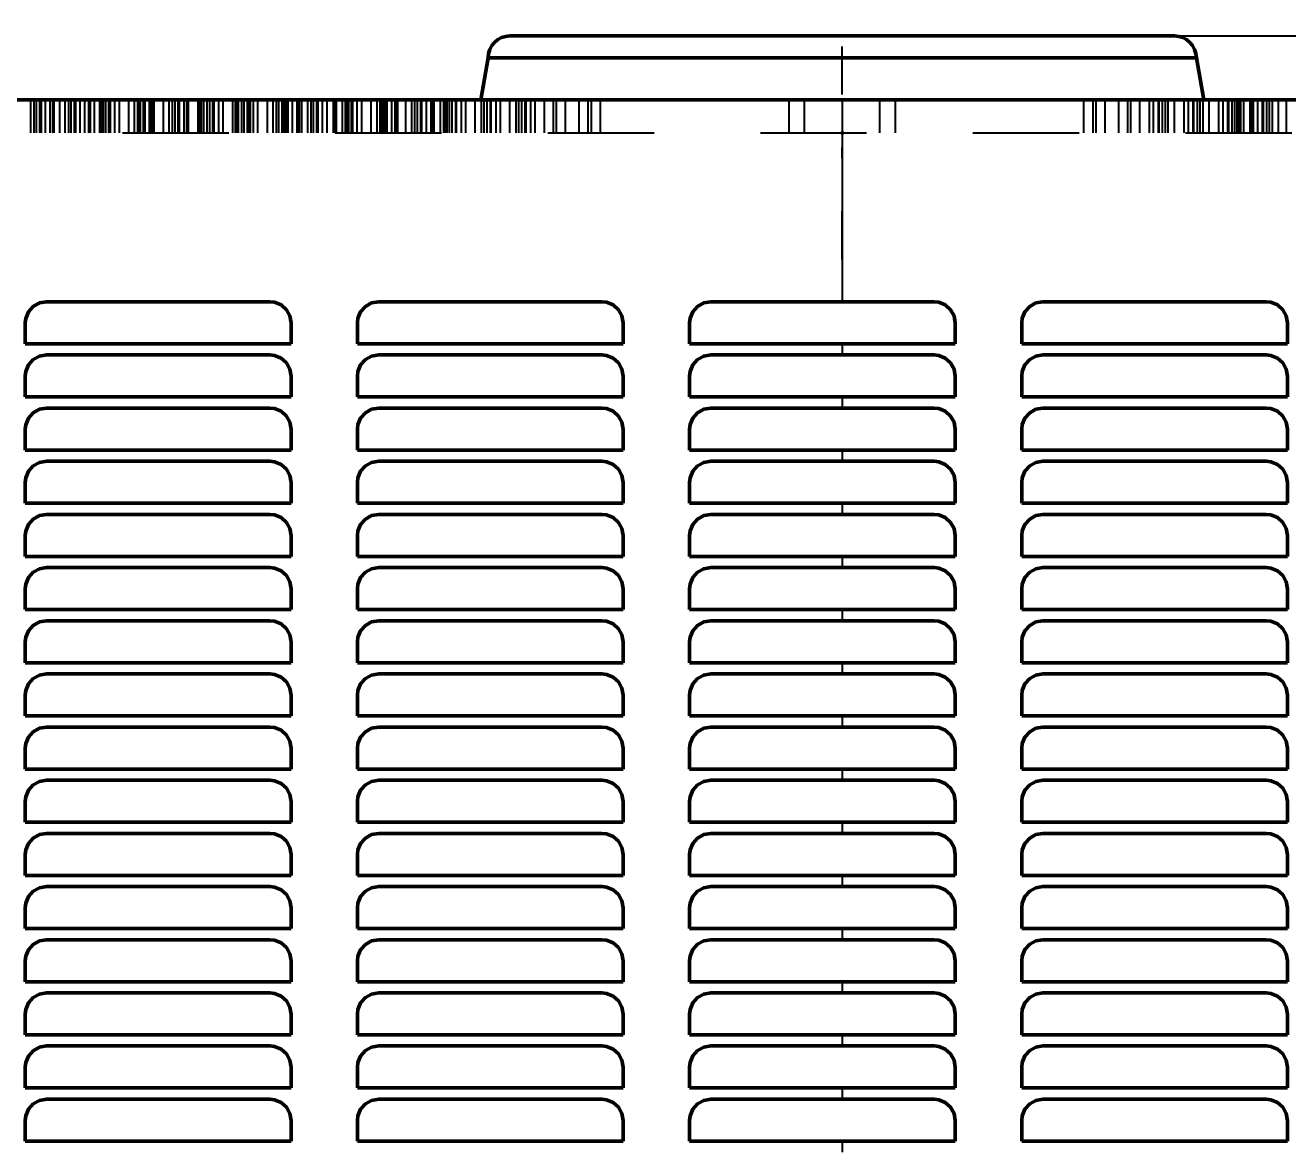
# Model space of a CAD drawing. Header units: inches. Extents: x -0.3 to 42.3, y 0 to 41.9.
# Drawn here: x 9.81 to 21.69, y 31.3 to 41.85 of the extents above; entities that cross this region are included whole.
import ezdxf

# ---------------------------------------------------------------- set-up
doc = ezdxf.new("R2010")
doc.units = ezdxf.units.IN
doc.header["$MEASUREMENT"] = 0
doc.linetypes.add('Center', pattern=[1.5, 0.45, -0.5, 0.05, -0.5])
doc.linetypes.add('Dashed', pattern=[2, 1, -1])
for name, color, linetype, lineweight in [('2d ConnectionPoints', 7, 'Continuous', 50), ('AM_0', 7, 'Continuous', 50), ('AM_4', 3, 'Continuous', 25), ('AM_5', 3, 'Continuous', 25), ('AM_7', 7, 'Center', 25), ('AM_9', 6, 'Dashed', 25)]:
    doc.layers.add(name, color=color, linetype=linetype, lineweight=lineweight)
doc.dimstyles.get("Standard").update_dxf_attribs({"dimtxt": 0.18, "dimasz": 0.18, "dimexe": 0.18, "dimexo": 0.0625, "dimgap": 0.09, "dimtad": 0, "dimtih": 1, "dimtoh": 1, "dimdec": 4, "dimzin": 0, "dimdsep": 46, "dimtxsty": 'Standard', "dimcen": 0.09, "dimadec": 0, "dimazin": 0, "dimtfac": 1, "dimtdec": 4, "dimtofl": 0, "dimtmove": 0, "dimatfit": 3, "dimfxl": 1, "dimtolj": 1, "dimtzin": 0, "dimarcsym": 0})

# ---------------------------------------------------------------- blocks, each defined once
blk = doc.blocks.new('*D1')
at = {"layer": 'AM_5', "color": 0, "lineweight": -2}
for p, q in [((14.375, 41.75), (39.27, 41.75)), ((39.27, 39.75), (39.27, 27.51)), ((39.27, 2), (39.27, 14.24)), ((3.39, 0), (39.27, 0))]:
    blk.add_line(p, q, dxfattribs=at)
at = {"layer": 'AM_5', "color": 0}
for points in [[(39.603, 39.75), (38.937, 39.75), (39.27, 41.75)], [(38.937, 2), (39.603, 2), (39.27, 0)]]:
    blk.add_solid(points, dxfattribs=at)
at = {"layer": 'Defpoints', "color": 0}
for p in [(14.375, 41.75), (3.39, 0), (39.27, 0)]:
    blk.add_point(p, dxfattribs=at)
at = {"layer": 'AM_5', "color": 0, "insert": (39.27, 20.875), "char_height": 2, "attachment_point": 5, "rotation": 90}
blk.add_mtext('\\A1;41.75 in', dxfattribs=at)

msp = doc.modelspace()

# ---------------------------------------------------------------- linework, layer by layer
at = {"layer": '2d ConnectionPoints'}
msp.add_point((17.5, 40.838), dxfattribs=at)
msp.add_point((17.5, 40.838), dxfattribs=at)
at = {"layer": 'AM_0'}
for p, q in [((14.375, 41.75), (20.625, 41.75)), ((14.168, 41.543), (14.09843, 41.15)), ((14.168, 41.543), (20.832, 41.543)), ((20.90157, 41.15), (20.832, 41.543)), ((-0.27, 41.15), (35.27, 41.15)), ((12.114, 39.25), (10.014, 39.25)), ((15.239, 39.25), (13.139, 39.25)), ((18.364, 39.25), (16.264, 39.25)), ((21.489, 39.25), (19.389, 39.25)), ((9.814, 39.05), (9.814, 38.855)), ((12.314, 38.855), (12.314, 39.05)), ((12.939, 39.05), (12.939, 38.855)), ((15.439, 38.855), (15.439, 39.05)), ((16.064, 39.05), (16.064, 38.855)), ((18.564, 38.855), (18.564, 39.05)), ((19.189, 39.05), (19.189, 38.855)), ((21.689, 38.855), (21.689, 39.05)), ((9.814, 38.855), (12.314, 38.855)), ((12.939, 38.855), (15.439, 38.855)), ((16.064, 38.855), (18.564, 38.855)), ((19.189, 38.855), (21.689, 38.855)), ((12.114, 38.75), (10.014, 38.75)), ((15.239, 38.75), (13.139, 38.75)), ((18.364, 38.75), (16.264, 38.75)), ((21.489, 38.75), (19.389, 38.75)), ((9.814, 38.55), (9.814, 38.355)), ((12.314, 38.355), (12.314, 38.55)), ((12.939, 38.55), (12.939, 38.355)), ((15.439, 38.355), (15.439, 38.55)), ((16.064, 38.55), (16.064, 38.355)), ((18.564, 38.355), (18.564, 38.55)), ((19.189, 38.55), (19.189, 38.355)), ((21.689, 38.355), (21.689, 38.55)), ((9.814, 38.355), (12.314, 38.355)), ((12.114, 38.25), (10.014, 38.25)), ((12.939, 38.355), (15.439, 38.355)), ((15.239, 38.25), (13.139, 38.25)), ((16.064, 38.355), (18.564, 38.355)), ((18.364, 38.25), (16.264, 38.25)), ((19.189, 38.355), (21.689, 38.355)), ((21.489, 38.25), (19.389, 38.25)), ((9.814, 38.05), (9.814, 37.855)), ((12.314, 37.855), (12.314, 38.05)), ((12.939, 38.05), (12.939, 37.855)), ((15.439, 37.855), (15.439, 38.05)), ((16.064, 38.05), (16.064, 37.855)), ((18.564, 37.855), (18.564, 38.05)), ((19.189, 38.05), (19.189, 37.855)), ((21.689, 37.855), (21.689, 38.05)), ((9.814, 37.855), (12.314, 37.855)), ((12.939, 37.855), (15.439, 37.855)), ((16.064, 37.855), (18.564, 37.855)), ((19.189, 37.855), (21.689, 37.855)), ((12.114, 37.75), (10.014, 37.75)), ((15.239, 37.75), (13.139, 37.75)), ((18.364, 37.75), (16.264, 37.75)), ((21.489, 37.75), (19.389, 37.75)), ((9.814, 37.55), (9.814, 37.355)), ((12.314, 37.355), (12.314, 37.55)), ((12.939, 37.55), (12.939, 37.355)), ((15.439, 37.355), (15.439, 37.55)), ((16.064, 37.55), (16.064, 37.355)), ((18.564, 37.355), (18.564, 37.55)), ((19.189, 37.55), (19.189, 37.355)), ((21.689, 37.355), (21.689, 37.55)), ((9.814, 37.355), (12.314, 37.355)), ((12.939, 37.355), (15.439, 37.355)), ((16.064, 37.355), (18.564, 37.355)), ((19.189, 37.355), (21.689, 37.355)), ((12.114, 37.25), (10.014, 37.25)), ((15.239, 37.25), (13.139, 37.25)), ((18.364, 37.25), (16.264, 37.25)), ((21.489, 37.25), (19.389, 37.25)), ((9.814, 37.05), (9.814, 36.855)), ((12.314, 36.855), (12.314, 37.05)), ((12.939, 37.05), (12.939, 36.855)), ((15.439, 36.855), (15.439, 37.05)), ((16.064, 37.05), (16.064, 36.855)), ((18.564, 36.855), (18.564, 37.05)), ((19.189, 37.05), (19.189, 36.855)), ((21.689, 36.855), (21.689, 37.05)), ((9.814, 36.855), (12.314, 36.855)), ((12.939, 36.855), (15.439, 36.855)), ((16.064, 36.855), (18.564, 36.855)), ((19.189, 36.855), (21.689, 36.855)), ((12.114, 36.75), (10.014, 36.75)), ((15.239, 36.75), (13.139, 36.75)), ((18.364, 36.75), (16.264, 36.75)), ((21.489, 36.75), (19.389, 36.75)), ((9.814, 36.55), (9.814, 36.355)), ((12.314, 36.355), (12.314, 36.55)), ((12.939, 36.55), (12.939, 36.355)), ((15.439, 36.355), (15.439, 36.55)), ((16.064, 36.55), (16.064, 36.355)), ((18.564, 36.355), (18.564, 36.55)), ((19.189, 36.55), (19.189, 36.355)), ((21.689, 36.355), (21.689, 36.55)), ((9.814, 36.355), (12.314, 36.355)), ((12.939, 36.355), (15.439, 36.355)), ((16.064, 36.355), (18.564, 36.355)), ((19.189, 36.355), (21.689, 36.355)), ((12.114, 36.25), (10.014, 36.25)), ((15.239, 36.25), (13.139, 36.25)), ((18.364, 36.25), (16.264, 36.25)), ((21.489, 36.25), (19.389, 36.25)), ((9.814, 36.05), (9.814, 35.855)), ((12.314, 35.855), (12.314, 36.05)), ((12.939, 36.05), (12.939, 35.855)), ((15.439, 35.855), (15.439, 36.05)), ((16.064, 36.05), (16.064, 35.855)), ((18.564, 35.855), (18.564, 36.05)), ((19.189, 36.05), (19.189, 35.855)), ((21.689, 35.855), (21.689, 36.05)), ((9.814, 35.855), (12.314, 35.855)), ((12.939, 35.855), (15.439, 35.855)), ((16.064, 35.855), (18.564, 35.855)), ((19.189, 35.855), (21.689, 35.855)), ((12.114, 35.75), (10.014, 35.75)), ((15.239, 35.75), (13.139, 35.75)), ((18.364, 35.75), (16.264, 35.75)), ((21.489, 35.75), (19.389, 35.75)), ((9.814, 35.55), (9.814, 35.355)), ((12.314, 35.355), (12.314, 35.55)), ((12.939, 35.55), (12.939, 35.355)), ((15.439, 35.355), (15.439, 35.55)), ((16.064, 35.55), (16.064, 35.355)), ((18.564, 35.355), (18.564, 35.55)), ((19.189, 35.55), (19.189, 35.355)), ((21.689, 35.355), (21.689, 35.55)), ((9.814, 35.355), (12.314, 35.355)), ((12.939, 35.355), (15.439, 35.355)), ((16.064, 35.355), (18.564, 35.355)), ((19.189, 35.355), (21.689, 35.355)), ((12.114, 35.25), (10.014, 35.25)), ((15.239, 35.25), (13.139, 35.25)), ((18.364, 35.25), (16.264, 35.25)), ((21.489, 35.25), (19.389, 35.25)), ((9.814, 35.05), (9.814, 34.855)), ((12.314, 34.855), (12.314, 35.05)), ((12.939, 35.05), (12.939, 34.855)), ((15.439, 34.855), (15.439, 35.05)), ((16.064, 35.05), (16.064, 34.855)), ((18.564, 34.855), (18.564, 35.05)), ((19.189, 35.05), (19.189, 34.855)), ((21.689, 34.855), (21.689, 35.05)), ((9.814, 34.855), (12.314, 34.855)), ((12.939, 34.855), (15.439, 34.855)), ((16.064, 34.855), (18.564, 34.855)), ((19.189, 34.855), (21.689, 34.855)), ((12.114, 34.75), (10.014, 34.75)), ((15.239, 34.75), (13.139, 34.75)), ((18.364, 34.75), (16.264, 34.75)), ((21.489, 34.75), (19.389, 34.75)), ((9.814, 34.55), (9.814, 34.355)), ((12.314, 34.355), (12.314, 34.55)), ((12.939, 34.55), (12.939, 34.355)), ((15.439, 34.355), (15.439, 34.55)), ((16.064, 34.55), (16.064, 34.355)), ((18.564, 34.355), (18.564, 34.55)), ((19.189, 34.55), (19.189, 34.355)), ((21.689, 34.355), (21.689, 34.55)), ((9.814, 34.355), (12.314, 34.355)), ((12.939, 34.355), (15.439, 34.355)), ((16.064, 34.355), (18.564, 34.355)), ((19.189, 34.355), (21.689, 34.355)), ((12.114, 34.25), (10.014, 34.25)), ((15.239, 34.25), (13.139, 34.25)), ((18.364, 34.25), (16.264, 34.25)), ((21.489, 34.25), (19.389, 34.25)), ((9.814, 34.05), (9.814, 33.855)), ((12.314, 33.855), (12.314, 34.05)), ((12.939, 34.05), (12.939, 33.855)), ((15.439, 33.855), (15.439, 34.05)), ((16.064, 34.05), (16.064, 33.855)), ((18.564, 33.855), (18.564, 34.05)), ((19.189, 34.05), (19.189, 33.855)), ((21.689, 33.855), (21.689, 34.05)), ((9.814, 33.855), (12.314, 33.855)), ((12.939, 33.855), (15.439, 33.855)), ((16.064, 33.855), (18.564, 33.855)), ((19.189, 33.855), (21.689, 33.855)), ((12.114, 33.75), (10.014, 33.75)), ((15.239, 33.75), (13.139, 33.75)), ((18.364, 33.75), (16.264, 33.75)), ((21.489, 33.75), (19.389, 33.75)), ((9.814, 33.55), (9.814, 33.355)), ((12.314, 33.355), (12.314, 33.55)), ((12.939, 33.55), (12.939, 33.355)), ((15.439, 33.355), (15.439, 33.55)), ((16.064, 33.55), (16.064, 33.355)), ((18.564, 33.355), (18.564, 33.55)), ((19.189, 33.55), (19.189, 33.355)), ((21.689, 33.355), (21.689, 33.55)), ((9.814, 33.355), (12.314, 33.355)), ((12.939, 33.355), (15.439, 33.355)), ((16.064, 33.355), (18.564, 33.355)), ((19.189, 33.355), (21.689, 33.355)), ((12.114, 33.25), (10.014, 33.25)), ((15.239, 33.25), (13.139, 33.25)), ((18.364, 33.25), (16.264, 33.25)), ((21.489, 33.25), (19.389, 33.25)), ((9.814, 33.05), (9.814, 32.855)), ((12.314, 32.855), (12.314, 33.05)), ((12.939, 33.05), (12.939, 32.855)), ((15.439, 32.855), (15.439, 33.05)), ((16.064, 33.05), (16.064, 32.855)), ((18.564, 32.855), (18.564, 33.05)), ((19.189, 33.05), (19.189, 32.855)), ((21.689, 32.855), (21.689, 33.05)), ((9.814, 32.855), (12.314, 32.855)), ((12.939, 32.855), (15.439, 32.855)), ((16.064, 32.855), (18.564, 32.855)), ((19.189, 32.855), (21.689, 32.855)), ((12.114, 32.75), (10.014, 32.75)), ((15.239, 32.75), (13.139, 32.75)), ((18.364, 32.75), (16.264, 32.75)), ((21.489, 32.75), (19.389, 32.75)), ((9.814, 32.55), (9.814, 32.355)), ((12.314, 32.355), (12.314, 32.55)), ((12.939, 32.55), (12.939, 32.355)), ((15.439, 32.355), (15.439, 32.55)), ((16.064, 32.55), (16.064, 32.355)), ((18.564, 32.355), (18.564, 32.55)), ((19.189, 32.55), (19.189, 32.355)), ((21.689, 32.355), (21.689, 32.55)), ((9.814, 32.355), (12.314, 32.355)), ((12.939, 32.355), (15.439, 32.355)), ((16.064, 32.355), (18.564, 32.355)), ((19.189, 32.355), (21.689, 32.355)), ((12.114, 32.25), (10.014, 32.25)), ((15.239, 32.25), (13.139, 32.25)), ((18.364, 32.25), (16.264, 32.25)), ((21.489, 32.25), (19.389, 32.25)), ((9.814, 32.05), (9.814, 31.855)), ((12.314, 31.855), (12.314, 32.05)), ((12.939, 32.05), (12.939, 31.855)), ((15.439, 31.855), (15.439, 32.05)), ((16.064, 32.05), (16.064, 31.855)), ((18.564, 31.855), (18.564, 32.05)), ((19.189, 32.05), (19.189, 31.855)), ((21.689, 31.855), (21.689, 32.05)), ((9.814, 31.855), (12.314, 31.855)), ((12.939, 31.855), (15.439, 31.855)), ((16.064, 31.855), (18.564, 31.855)), ((19.189, 31.855), (21.689, 31.855)), ((12.114, 31.75), (10.014, 31.75)), ((15.239, 31.75), (13.139, 31.75)), ((18.364, 31.75), (16.264, 31.75)), ((21.489, 31.75), (19.389, 31.75)), ((9.814, 31.55), (9.814, 31.355)), ((12.314, 31.355), (12.314, 31.55)), ((12.939, 31.55), (12.939, 31.355)), ((15.439, 31.355), (15.439, 31.55)), ((16.064, 31.55), (16.064, 31.355)), ((18.564, 31.355), (18.564, 31.55)), ((19.189, 31.55), (19.189, 31.355)), ((21.689, 31.355), (21.689, 31.55)), ((9.814, 31.355), (12.314, 31.355)), ((12.939, 31.355), (15.439, 31.355)), ((16.064, 31.355), (18.564, 31.355)), ((19.189, 31.355), (21.689, 31.355))]:
    msp.add_line(p, q, dxfattribs=at)
for points in [[(10.014, 39.25), (9.9477, 39.23869), (9.88887, 39.20602), (9.84422, 39.1557), (9.81879, 39.09352), (9.814, 39.05)], [(12.314, 39.05), (12.30274, 39.11615), (12.27025, 39.17485), (12.22016, 39.2195), (12.15809, 39.24508), (12.114, 39.25)], [(13.139, 39.25), (13.07276, 39.23871), (13.014, 39.20612), (12.96934, 39.15591), (12.94385, 39.09377), (12.939, 39.05)], [(15.439, 39.05), (15.42773, 39.11619), (15.39519, 39.17492), (15.34504, 39.21958), (15.28293, 39.24511), (15.239, 39.25)], [(16.264, 39.25), (16.1978, 39.23872), (16.13906, 39.20617), (16.0944, 39.15601), (16.06888, 39.09389), (16.064, 39.05)], [(18.564, 39.05), (18.55273, 39.1162), (18.52018, 39.17493), (18.47002, 39.21959), (18.40791, 39.24512), (18.364, 39.25)], [(19.389, 39.25), (19.32279, 39.23872), (19.26405, 39.20617), (19.2194, 39.156), (19.19387, 39.09388), (19.189, 39.05)], [(21.689, 39.05), (21.67774, 39.11617), (21.64522, 39.17488), (21.59511, 39.21953), (21.53302, 39.2451), (21.489, 39.25)], [(10.014, 38.75), (9.9477, 38.73869), (9.88887, 38.70602), (9.84422, 38.6557), (9.81879, 38.59352), (9.814, 38.55)], [(12.314, 38.55), (12.30274, 38.61615), (12.27025, 38.67485), (12.22016, 38.7195), (12.15809, 38.74508), (12.114, 38.75)], [(13.139, 38.75), (13.07276, 38.73871), (13.014, 38.70612), (12.96934, 38.65591), (12.94385, 38.59377), (12.939, 38.55)], [(15.439, 38.55), (15.42773, 38.61619), (15.39519, 38.67492), (15.34504, 38.71958), (15.28293, 38.74511), (15.239, 38.75)], [(16.264, 38.75), (16.1978, 38.73872), (16.13906, 38.70617), (16.0944, 38.65601), (16.06888, 38.59389), (16.064, 38.55)], [(18.564, 38.55), (18.55273, 38.6162), (18.52018, 38.67493), (18.47002, 38.71959), (18.40791, 38.74512), (18.364, 38.75)], [(19.389, 38.75), (19.32279, 38.73872), (19.26405, 38.70617), (19.2194, 38.656), (19.19387, 38.59388), (19.189, 38.55)], [(21.689, 38.55), (21.67774, 38.61617), (21.64522, 38.67488), (21.59511, 38.71953), (21.53302, 38.7451), (21.489, 38.75)], [(10.014, 38.25), (9.9477, 38.23869), (9.88887, 38.20602), (9.84422, 38.1557), (9.81879, 38.09352), (9.814, 38.05)], [(12.314, 38.05), (12.30274, 38.11615), (12.27025, 38.17485), (12.22016, 38.2195), (12.15809, 38.24508), (12.114, 38.25)], [(13.139, 38.25), (13.07276, 38.23871), (13.014, 38.20612), (12.96934, 38.15591), (12.94385, 38.09377), (12.939, 38.05)], [(15.439, 38.05), (15.42773, 38.11619), (15.39519, 38.17492), (15.34504, 38.21958), (15.28293, 38.24511), (15.239, 38.25)], [(16.264, 38.25), (16.1978, 38.23872), (16.13906, 38.20617), (16.0944, 38.15601), (16.06888, 38.09389), (16.064, 38.05)], [(18.564, 38.05), (18.55273, 38.1162), (18.52018, 38.17493), (18.47002, 38.21959), (18.40791, 38.24512), (18.364, 38.25)], [(19.389, 38.25), (19.32279, 38.23872), (19.26405, 38.20617), (19.2194, 38.156), (19.19387, 38.09388), (19.189, 38.05)], [(21.689, 38.05), (21.67774, 38.11617), (21.64522, 38.17488), (21.59511, 38.21953), (21.53302, 38.2451), (21.489, 38.25)], [(10.014, 37.75), (9.9477, 37.73869), (9.88887, 37.70602), (9.84422, 37.6557), (9.81879, 37.59352), (9.814, 37.55)], [(12.314, 37.55), (12.30274, 37.61615), (12.27025, 37.67485), (12.22016, 37.7195), (12.15809, 37.74508), (12.114, 37.75)], [(13.139, 37.75), (13.07276, 37.73871), (13.014, 37.70612), (12.96934, 37.65591), (12.94385, 37.59377), (12.939, 37.55)], [(15.439, 37.55), (15.42773, 37.61619), (15.39519, 37.67492), (15.34504, 37.71958), (15.28293, 37.74511), (15.239, 37.75)], [(16.264, 37.75), (16.1978, 37.73872), (16.13906, 37.70617), (16.0944, 37.65601), (16.06888, 37.59389), (16.064, 37.55)], [(18.564, 37.55), (18.55273, 37.6162), (18.52018, 37.67493), (18.47002, 37.71959), (18.40791, 37.74512), (18.364, 37.75)], [(19.389, 37.75), (19.32279, 37.73872), (19.26405, 37.70617), (19.2194, 37.656), (19.19387, 37.59388), (19.189, 37.55)], [(21.689, 37.55), (21.67774, 37.61617), (21.64522, 37.67488), (21.59511, 37.71953), (21.53302, 37.7451), (21.489, 37.75)], [(10.014, 37.25), (9.9477, 37.23869), (9.88887, 37.20602), (9.84422, 37.1557), (9.81879, 37.09352), (9.814, 37.05)], [(12.314, 37.05), (12.30274, 37.11615), (12.27025, 37.17485), (12.22016, 37.2195), (12.15809, 37.24508), (12.114, 37.25)], [(13.139, 37.25), (13.07276, 37.23871), (13.014, 37.20612), (12.96934, 37.15591), (12.94385, 37.09377), (12.939, 37.05)], [(15.439, 37.05), (15.42773, 37.11619), (15.39519, 37.17492), (15.34504, 37.21958), (15.28293, 37.24511), (15.239, 37.25)], [(16.264, 37.25), (16.1978, 37.23872), (16.13906, 37.20617), (16.0944, 37.15601), (16.06888, 37.09389), (16.064, 37.05)], [(18.564, 37.05), (18.55273, 37.1162), (18.52018, 37.17493), (18.47002, 37.21959), (18.40791, 37.24512), (18.364, 37.25)], [(19.389, 37.25), (19.32279, 37.23872), (19.26405, 37.20617), (19.2194, 37.156), (19.19387, 37.09388), (19.189, 37.05)], [(21.689, 37.05), (21.67774, 37.11617), (21.64522, 37.17488), (21.59511, 37.21953), (21.53302, 37.2451), (21.489, 37.25)], [(10.014, 36.75), (9.9477, 36.73869), (9.88887, 36.70602), (9.84422, 36.6557), (9.81879, 36.59352), (9.814, 36.55)], [(12.314, 36.55), (12.30274, 36.61615), (12.27025, 36.67485), (12.22016, 36.7195), (12.15809, 36.74508), (12.114, 36.75)], [(13.139, 36.75), (13.07276, 36.73871), (13.014, 36.70612), (12.96934, 36.65591), (12.94385, 36.59377), (12.939, 36.55)], [(15.439, 36.55), (15.42773, 36.61619), (15.39519, 36.67492), (15.34504, 36.71958), (15.28293, 36.74511), (15.239, 36.75)], [(16.264, 36.75), (16.1978, 36.73872), (16.13906, 36.70617), (16.0944, 36.65601), (16.06888, 36.59389), (16.064, 36.55)], [(18.564, 36.55), (18.55273, 36.6162), (18.52018, 36.67493), (18.47002, 36.71959), (18.40791, 36.74512), (18.364, 36.75)], [(19.389, 36.75), (19.32279, 36.73872), (19.26405, 36.70617), (19.2194, 36.656), (19.19387, 36.59388), (19.189, 36.55)], [(21.689, 36.55), (21.67774, 36.61617), (21.64522, 36.67488), (21.59511, 36.71953), (21.53302, 36.7451), (21.489, 36.75)], [(10.014, 36.25), (9.9477, 36.23869), (9.88887, 36.20602), (9.84422, 36.1557), (9.81879, 36.09352), (9.814, 36.05)], [(12.314, 36.05), (12.30274, 36.11615), (12.27025, 36.17485), (12.22016, 36.2195), (12.15809, 36.24508), (12.114, 36.25)], [(13.139, 36.25), (13.07276, 36.23871), (13.014, 36.20612), (12.96934, 36.15591), (12.94385, 36.09377), (12.939, 36.05)], [(15.439, 36.05), (15.42773, 36.11619), (15.39519, 36.17492), (15.34504, 36.21958), (15.28293, 36.24511), (15.239, 36.25)], [(16.264, 36.25), (16.1978, 36.23872), (16.13906, 36.20617), (16.0944, 36.15601), (16.06888, 36.09389), (16.064, 36.05)], [(18.564, 36.05), (18.55273, 36.1162), (18.52018, 36.17493), (18.47002, 36.21959), (18.40791, 36.24512), (18.364, 36.25)], [(19.389, 36.25), (19.32279, 36.23872), (19.26405, 36.20617), (19.2194, 36.156), (19.19387, 36.09388), (19.189, 36.05)], [(21.689, 36.05), (21.67774, 36.11617), (21.64522, 36.17488), (21.59511, 36.21953), (21.53302, 36.2451), (21.489, 36.25)], [(10.014, 35.75), (9.9477, 35.73869), (9.88887, 35.70602), (9.84422, 35.6557), (9.81879, 35.59352), (9.814, 35.55)], [(12.314, 35.55), (12.30274, 35.61615), (12.27025, 35.67485), (12.22016, 35.7195), (12.15809, 35.74508), (12.114, 35.75)], [(13.139, 35.75), (13.07276, 35.73871), (13.014, 35.70612), (12.96934, 35.65591), (12.94385, 35.59377), (12.939, 35.55)], [(15.439, 35.55), (15.42773, 35.61619), (15.39519, 35.67492), (15.34504, 35.71958), (15.28293, 35.74511), (15.239, 35.75)], [(16.264, 35.75), (16.1978, 35.73872), (16.13906, 35.70617), (16.0944, 35.65601), (16.06888, 35.59389), (16.064, 35.55)], [(18.564, 35.55), (18.55273, 35.6162), (18.52018, 35.67493), (18.47002, 35.71959), (18.40791, 35.74512), (18.364, 35.75)], [(19.389, 35.75), (19.32279, 35.73872), (19.26405, 35.70617), (19.2194, 35.656), (19.19387, 35.59388), (19.189, 35.55)], [(21.689, 35.55), (21.67774, 35.61617), (21.64522, 35.67488), (21.59511, 35.71953), (21.53302, 35.7451), (21.489, 35.75)], [(10.014, 35.25), (9.9477, 35.23869), (9.88887, 35.20602), (9.84422, 35.1557), (9.81879, 35.09352), (9.814, 35.05)], [(12.314, 35.05), (12.30274, 35.11615), (12.27025, 35.17485), (12.22016, 35.2195), (12.15809, 35.24508), (12.114, 35.25)], [(13.139, 35.25), (13.07276, 35.23871), (13.014, 35.20612), (12.96934, 35.15591), (12.94385, 35.09377), (12.939, 35.05)], [(15.439, 35.05), (15.42773, 35.11619), (15.39519, 35.17492), (15.34504, 35.21958), (15.28293, 35.24511), (15.239, 35.25)], [(16.264, 35.25), (16.1978, 35.23872), (16.13906, 35.20617), (16.0944, 35.15601), (16.06888, 35.09389), (16.064, 35.05)], [(18.564, 35.05), (18.55273, 35.1162), (18.52018, 35.17493), (18.47002, 35.21959), (18.40791, 35.24512), (18.364, 35.25)], [(19.389, 35.25), (19.32279, 35.23872), (19.26405, 35.20617), (19.2194, 35.156), (19.19387, 35.09388), (19.189, 35.05)], [(21.689, 35.05), (21.67774, 35.11617), (21.64522, 35.17488), (21.59511, 35.21953), (21.53302, 35.2451), (21.489, 35.25)], [(10.014, 34.75), (9.9477, 34.73869), (9.88887, 34.70602), (9.84422, 34.6557), (9.81879, 34.59352), (9.814, 34.55)], [(12.314, 34.55), (12.30274, 34.61615), (12.27025, 34.67485), (12.22016, 34.7195), (12.15809, 34.74508), (12.114, 34.75)], [(13.139, 34.75), (13.07276, 34.73871), (13.014, 34.70612), (12.96934, 34.65591), (12.94385, 34.59377), (12.939, 34.55)], [(15.439, 34.55), (15.42773, 34.61619), (15.39519, 34.67492), (15.34504, 34.71958), (15.28293, 34.74511), (15.239, 34.75)], [(16.264, 34.75), (16.1978, 34.73872), (16.13906, 34.70617), (16.0944, 34.65601), (16.06888, 34.59389), (16.064, 34.55)], [(18.564, 34.55), (18.55273, 34.6162), (18.52018, 34.67493), (18.47002, 34.71959), (18.40791, 34.74512), (18.364, 34.75)], [(19.389, 34.75), (19.32279, 34.73872), (19.26405, 34.70617), (19.2194, 34.656), (19.19387, 34.59388), (19.189, 34.55)], [(21.689, 34.55), (21.67774, 34.61617), (21.64522, 34.67488), (21.59511, 34.71953), (21.53302, 34.7451), (21.489, 34.75)], [(10.014, 34.25), (9.9477, 34.23869), (9.88887, 34.20602), (9.84422, 34.1557), (9.81879, 34.09352), (9.814, 34.05)], [(12.314, 34.05), (12.30274, 34.11615), (12.27025, 34.17485), (12.22016, 34.2195), (12.15809, 34.24508), (12.114, 34.25)], [(13.139, 34.25), (13.07276, 34.23871), (13.014, 34.20612), (12.96934, 34.15591), (12.94385, 34.09377), (12.939, 34.05)], [(15.439, 34.05), (15.42773, 34.11619), (15.39519, 34.17492), (15.34504, 34.21958), (15.28293, 34.24511), (15.239, 34.25)], [(16.264, 34.25), (16.1978, 34.23872), (16.13906, 34.20617), (16.0944, 34.15601), (16.06888, 34.09389), (16.064, 34.05)], [(18.564, 34.05), (18.55273, 34.1162), (18.52018, 34.17493), (18.47002, 34.21959), (18.40791, 34.24512), (18.364, 34.25)], [(19.389, 34.25), (19.32279, 34.23872), (19.26405, 34.20617), (19.2194, 34.156), (19.19387, 34.09388), (19.189, 34.05)], [(21.689, 34.05), (21.67774, 34.11617), (21.64522, 34.17488), (21.59511, 34.21953), (21.53302, 34.2451), (21.489, 34.25)], [(10.014, 33.75), (9.9477, 33.73869), (9.88887, 33.70602), (9.84422, 33.6557), (9.81879, 33.59352), (9.814, 33.55)], [(12.314, 33.55), (12.30274, 33.61615), (12.27025, 33.67485), (12.22016, 33.7195), (12.15809, 33.74508), (12.114, 33.75)], [(13.139, 33.75), (13.07276, 33.73871), (13.014, 33.70612), (12.96934, 33.65591), (12.94385, 33.59377), (12.939, 33.55)], [(15.439, 33.55), (15.42773, 33.61619), (15.39519, 33.67492), (15.34504, 33.71958), (15.28293, 33.74511), (15.239, 33.75)], [(16.264, 33.75), (16.1978, 33.73872), (16.13906, 33.70617), (16.0944, 33.65601), (16.06888, 33.59389), (16.064, 33.55)], [(18.564, 33.55), (18.55273, 33.6162), (18.52018, 33.67493), (18.47002, 33.71959), (18.40791, 33.74512), (18.364, 33.75)], [(19.389, 33.75), (19.32279, 33.73872), (19.26405, 33.70617), (19.2194, 33.656), (19.19387, 33.59388), (19.189, 33.55)], [(21.689, 33.55), (21.67774, 33.61617), (21.64522, 33.67488), (21.59511, 33.71953), (21.53302, 33.7451), (21.489, 33.75)], [(10.014, 33.25), (9.9477, 33.23869), (9.88887, 33.20602), (9.84422, 33.1557), (9.81879, 33.09352), (9.814, 33.05)], [(12.314, 33.05), (12.30274, 33.11615), (12.27025, 33.17485), (12.22016, 33.2195), (12.15809, 33.24508), (12.114, 33.25)], [(13.139, 33.25), (13.07276, 33.23871), (13.014, 33.20612), (12.96934, 33.15591), (12.94385, 33.09377), (12.939, 33.05)], [(15.439, 33.05), (15.42773, 33.11619), (15.39519, 33.17492), (15.34504, 33.21958), (15.28293, 33.24511), (15.239, 33.25)], [(16.264, 33.25), (16.1978, 33.23872), (16.13906, 33.20617), (16.0944, 33.15601), (16.06888, 33.09389), (16.064, 33.05)], [(18.564, 33.05), (18.55273, 33.1162), (18.52018, 33.17493), (18.47002, 33.21959), (18.40791, 33.24512), (18.364, 33.25)], [(19.389, 33.25), (19.32279, 33.23872), (19.26405, 33.20617), (19.2194, 33.156), (19.19387, 33.09388), (19.189, 33.05)], [(21.689, 33.05), (21.67774, 33.11617), (21.64522, 33.17488), (21.59511, 33.21953), (21.53302, 33.2451), (21.489, 33.25)], [(10.014, 32.75), (9.9477, 32.73869), (9.88887, 32.70602), (9.84422, 32.6557), (9.81879, 32.59352), (9.814, 32.55)], [(12.314, 32.55), (12.30274, 32.61615), (12.27025, 32.67485), (12.22016, 32.7195), (12.15809, 32.74508), (12.114, 32.75)], [(13.139, 32.75), (13.07276, 32.73871), (13.014, 32.70612), (12.96934, 32.65591), (12.94385, 32.59377), (12.939, 32.55)], [(15.439, 32.55), (15.42773, 32.61619), (15.39519, 32.67492), (15.34504, 32.71958), (15.28293, 32.74511), (15.239, 32.75)], [(16.264, 32.75), (16.1978, 32.73872), (16.13906, 32.70617), (16.0944, 32.65601), (16.06888, 32.59389), (16.064, 32.55)], [(18.564, 32.55), (18.55273, 32.6162), (18.52018, 32.67493), (18.47002, 32.71959), (18.40791, 32.74512), (18.364, 32.75)], [(19.389, 32.75), (19.32279, 32.73872), (19.26405, 32.70617), (19.2194, 32.656), (19.19387, 32.59388), (19.189, 32.55)], [(21.689, 32.55), (21.67774, 32.61617), (21.64522, 32.67488), (21.59511, 32.71953), (21.53302, 32.7451), (21.489, 32.75)], [(10.014, 32.25), (9.9477, 32.23869), (9.88887, 32.20602), (9.84422, 32.1557), (9.81879, 32.09352), (9.814, 32.05)], [(12.314, 32.05), (12.30274, 32.11615), (12.27025, 32.17485), (12.22016, 32.2195), (12.15809, 32.24508), (12.114, 32.25)], [(13.139, 32.25), (13.07276, 32.23871), (13.014, 32.20612), (12.96934, 32.15591), (12.94385, 32.09377), (12.939, 32.05)], [(15.439, 32.05), (15.42773, 32.11619), (15.39519, 32.17492), (15.34504, 32.21958), (15.28293, 32.24511), (15.239, 32.25)], [(16.264, 32.25), (16.1978, 32.23872), (16.13906, 32.20617), (16.0944, 32.15601), (16.06888, 32.09389), (16.064, 32.05)], [(18.564, 32.05), (18.55273, 32.1162), (18.52018, 32.17493), (18.47002, 32.21959), (18.40791, 32.24512), (18.364, 32.25)], [(19.389, 32.25), (19.32279, 32.23872), (19.26405, 32.20617), (19.2194, 32.156), (19.19387, 32.09388), (19.189, 32.05)], [(21.689, 32.05), (21.67774, 32.11617), (21.64522, 32.17488), (21.59511, 32.21953), (21.53302, 32.2451), (21.489, 32.25)], [(10.014, 31.75), (9.9477, 31.73869), (9.88887, 31.70602), (9.84422, 31.6557), (9.81879, 31.59352), (9.814, 31.55)], [(12.314, 31.55), (12.30274, 31.61615), (12.27025, 31.67485), (12.22016, 31.7195), (12.15809, 31.74508), (12.114, 31.75)], [(13.139, 31.75), (13.07276, 31.73871), (13.014, 31.70612), (12.96934, 31.65591), (12.94385, 31.59377), (12.939, 31.55)], [(15.439, 31.55), (15.42773, 31.61619), (15.39519, 31.67492), (15.34504, 31.71958), (15.28293, 31.74511), (15.239, 31.75)], [(16.264, 31.75), (16.1978, 31.73872), (16.13906, 31.70617), (16.0944, 31.65601), (16.06888, 31.59389), (16.064, 31.55)], [(18.564, 31.55), (18.55273, 31.6162), (18.52018, 31.67493), (18.47002, 31.71959), (18.40791, 31.74512), (18.364, 31.75)], [(19.389, 31.75), (19.32279, 31.73872), (19.26405, 31.70617), (19.2194, 31.656), (19.19387, 31.59388), (19.189, 31.55)], [(21.689, 31.55), (21.67774, 31.61617), (21.64522, 31.67488), (21.59511, 31.71953), (21.53302, 31.7451), (21.489, 31.75)]]:
    msp.add_lwpolyline(points, dxfattribs=at)
for centre, start, end in [((14.375, 41.543), 90, 180), ((20.625, 41.543), 360, 90)]:
    msp.add_arc(centre, 0.207, start, end, dxfattribs=at)
at = {"layer": 'AM_4'}
for p, q in [((17.5, 41.15), (17.5, 39.25)), ((17.5, 38.855), (17.5, 38.75)), ((17.5, 38.355), (17.5, 38.25)), ((17.5, 37.855), (17.5, 37.75)), ((17.5, 37.355), (17.5, 37.25)), ((17.5, 36.855), (17.5, 36.75)), ((17.5, 36.355), (17.5, 36.25)), ((17.5, 35.855), (17.5, 35.75)), ((17.5, 35.355), (17.5, 35.25)), ((17.5, 34.855), (17.5, 34.75)), ((17.5, 34.355), (17.5, 34.25)), ((17.5, 33.855), (17.5, 33.75)), ((17.5, 33.355), (17.5, 33.25)), ((17.5, 32.855), (17.5, 32.75)), ((17.5, 32.355), (17.5, 32.25)), ((17.5, 31.855), (17.5, 31.75)), ((17.5, 31.355), (17.5, 31.25))]:
    msp.add_line(p, q, dxfattribs=at)
at = {"layer": 'AM_7'}
msp.add_line((17.5, 39.65), (17.5, 41.85), dxfattribs=at)
at = {"layer": 'AM_9'}
for p, q in [((9.86475, 40.838), (9.86475, 41.15)), ((9.89802, 40.838), (9.89802, 41.15)), ((9.92062, 40.838), (9.92062, 41.15)), ((9.94971, 40.838), (9.94971, 41.15)), ((9.95, 41.15), (9.95, 40.838)), ((9.95828, 40.838), (9.95828, 41.15)), ((9.96402, 40.838), (9.96402, 41.15)), ((9.96657, 40.838), (9.96657, 41.15)), ((10.00556, 40.838), (10.00556, 41.15)), ((10.04892, 40.838), (10.04892, 41.15)), ((10.07, 41.15), (10.07, 40.838)), ((10.07842, 40.838), (10.07842, 41.15)), ((10.08684, 40.838), (10.08684, 41.15)), ((10.13856, 40.838), (10.13856, 41.15)), ((10.19042, 40.838), (10.19042, 41.15)), ((10.22346, 40.838), (10.22346, 41.15)), ((10.24622, 40.838), (10.24622, 41.15)), ((10.27539, 40.838), (10.27539, 41.15)), ((10.28949, 40.838), (10.28949, 41.15)), ((10.33117, 40.838), (10.33117, 41.15)), ((10.37439, 40.838), (10.37439, 41.15)), ((10.41, 41.15), (10.41, 40.838)), ((10.41882, 40.838), (10.41882, 41.15)), ((10.42765, 40.838), (10.42765, 41.15)), ((10.46402, 40.838), (10.46402, 41.15)), ((10.51613, 40.838), (10.51613, 41.15)), ((10.53, 41.15), (10.53, 40.838)), ((10.53897, 40.838), (10.53897, 41.15)), ((10.54796, 40.838), (10.54796, 41.15)), ((10.54892, 40.838), (10.54892, 41.15)), ((10.57186, 40.838), (10.57186, 41.15)), ((10.60111, 40.838), (10.60111, 41.15)), ((10.61498, 40.838), (10.61498, 41.15)), ((10.65681, 40.838), (10.65681, 41.15)), ((10.69989, 40.838), (10.69989, 41.15)), ((10.78949, 40.838), (10.78949, 41.15)), ((10.84189, 40.838), (10.84189, 41.15)), ((10.87, 41.15), (10.87, 40.838)), ((10.87439, 40.838), (10.87439, 41.15)), ((10.87943, 40.838), (10.87943, 41.15)), ((10.88888, 40.838), (10.88888, 41.15)), ((10.89753, 40.838), (10.89753, 41.15)), ((10.92688, 40.838), (10.92688, 41.15)), ((10.94049, 40.838), (10.94049, 41.15)), ((10.98249, 40.838), (10.98249, 41.15)), ((10.99, 41.15), (10.99, 40.838)), ((10.99961, 40.838), (10.99961, 41.15)), ((11.00923, 40.838), (11.00923, 41.15)), ((11.02541, 40.838), (11.02541, 41.15)), ((11.11498, 40.838), (11.11498, 41.15)), ((11.1677, 40.838), (11.1677, 41.15)), ((11.19989, 40.838), (11.19989, 41.15)), ((11.22324, 40.838), (11.22324, 41.15)), ((11.2527, 40.838), (11.2527, 41.15)), ((11.26603, 40.838), (11.26603, 41.15)), ((11.30822, 40.838), (11.30822, 41.15)), ((11.33, 41.15), (11.33, 40.838)), ((11.34014, 40.838), (11.34014, 41.15)), ((11.35029, 40.838), (11.35029, 41.15)), ((11.35095, 40.838), (11.35095, 41.15)), ((11.44049, 40.838), (11.44049, 41.15)), ((11.45, 41.15), (11.45, 40.838)), ((11.46034, 40.838), (11.46034, 41.15)), ((11.4707, 40.838), (11.4707, 41.15)), ((11.49357, 40.838), (11.49357, 41.15)), ((11.52541, 40.838), (11.52541, 41.15)), ((11.549, 40.838), (11.549, 41.15)), ((11.57859, 40.838), (11.57859, 41.15)), ((11.59159, 40.838), (11.59159, 41.15)), ((11.63398, 40.838), (11.63398, 41.15)), ((11.67653, 40.838), (11.67653, 41.15)), ((11.76603, 40.838), (11.76603, 41.15)), ((11.79, 41.15), (11.79, 40.838)), ((11.80096, 40.838), (11.80096, 41.15)), ((11.81193, 40.838), (11.81193, 41.15)), ((11.81951, 40.838), (11.81951, 41.15)), ((11.85095, 40.838), (11.85095, 41.15)), ((11.8748, 40.838), (11.8748, 41.15)), ((11.90455, 40.838), (11.90455, 41.15)), ((11.91, 41.15), (11.91, 40.838)), ((11.9172, 40.838), (11.9172, 41.15)), ((11.92119, 40.838), (11.92119, 41.15)), ((11.93241, 40.838), (11.93241, 41.15)), ((11.95981, 40.838), (11.95981, 41.15)), ((12.00215, 40.838), (12.00215, 41.15)), ((12.09159, 40.838), (12.09159, 41.15)), ((12.14554, 40.838), (12.14554, 41.15)), ((12.17653, 40.838), (12.17653, 41.15)), ((12.20067, 40.838), (12.20067, 41.15)), ((12.23061, 40.838), (12.23061, 41.15)), ((12.24285, 40.838), (12.24285, 41.15)), ((12.25, 41.15), (12.25, 40.838)), ((12.26192, 40.838), (12.26192, 41.15)), ((12.27386, 40.838), (12.27386, 41.15)), ((12.28569, 40.838), (12.28569, 41.15)), ((12.32781, 40.838), (12.32781, 41.15)), ((12.37, 41.15), (12.37, 40.838)), ((12.3822, 40.838), (12.3822, 41.15)), ((12.39442, 40.838), (12.39442, 41.15)), ((12.4172, 40.838), (12.4172, 41.15)), ((12.47168, 40.838), (12.47168, 41.15)), ((12.50215, 40.838), (12.50215, 41.15)), ((12.52662, 40.838), (12.52662, 41.15)), ((12.55678, 40.838), (12.55678, 41.15)), ((12.56855, 40.838), (12.56855, 41.15)), ((12.61166, 40.838), (12.61166, 41.15)), ((12.65353, 40.838), (12.65353, 41.15)), ((12.71, 41.15), (12.71, 40.838)), ((12.72307, 40.838), (12.72307, 41.15)), ((12.73617, 40.838), (12.73617, 41.15)), ((12.74285, 40.838), (12.74285, 41.15)), ((12.79795, 40.838), (12.79795, 41.15)), ((12.82781, 40.838), (12.82781, 41.15)), ((12.83, 41.15), (12.83, 40.838)), ((12.8434, 40.838), (12.8434, 41.15)), ((12.85265, 40.838), (12.85265, 41.15)), ((12.85684, 40.838), (12.85684, 41.15)), ((12.88309, 40.838), (12.88309, 41.15)), ((12.89432, 40.838), (12.89432, 41.15)), ((12.93772, 40.838), (12.93772, 41.15)), ((12.97932, 40.838), (12.97932, 41.15)), ((13.06855, 40.838), (13.06855, 41.15)), ((13.12438, 40.838), (13.12438, 41.15)), ((13.15353, 40.838), (13.15353, 41.15)), ((13.17, 41.15), (13.17, 40.838)), ((13.17879, 40.838), (13.17879, 41.15)), ((13.18446, 40.838), (13.18446, 41.15)), ((13.19897, 40.838), (13.19897, 41.15)), ((13.20956, 40.838), (13.20956, 41.15)), ((13.22017, 40.838), (13.22017, 41.15)), ((13.26389, 40.838), (13.26389, 41.15)), ((13.29, 41.15), (13.29, 40.838)), ((13.30487, 40.838), (13.30487, 41.15)), ((13.30519, 40.838), (13.30519, 41.15)), ((13.3198, 40.838), (13.3198, 41.15)), ((13.39432, 40.838), (13.39432, 41.15)), ((13.45101, 40.838), (13.45101, 41.15)), ((13.47932, 40.838), (13.47932, 41.15)), ((13.50505, 40.838), (13.50505, 41.15)), ((13.53626, 40.838), (13.53626, 41.15)), ((13.54612, 40.838), (13.54612, 41.15)), ((13.59019, 40.838), (13.59019, 41.15)), ((13.63, 41.15), (13.63, 40.838)), ((13.63117, 40.838), (13.63117, 41.15)), ((13.64618, 40.838), (13.64618, 41.15)), ((13.66244, 40.838), (13.66244, 41.15)), ((13.72017, 40.838), (13.72017, 41.15)), ((13.75, 41.15), (13.75, 40.838)), ((13.7667, 40.838), (13.7667, 41.15)), ((13.77791, 40.838), (13.77791, 41.15)), ((13.78348, 40.838), (13.78348, 41.15)), ((13.80519, 40.838), (13.80519, 41.15)), ((13.83148, 40.838), (13.83148, 41.15)), ((13.86324, 40.838), (13.86324, 41.15)), ((13.8722, 40.838), (13.8722, 41.15)), ((13.91667, 40.838), (13.91667, 41.15)), ((13.95729, 40.838), (13.95729, 41.15)), ((14.04612, 40.838), (14.04612, 41.15)), ((14.10516, 40.838), (14.10516, 41.15)), ((14.13117, 40.838), (14.13117, 41.15)), ((14.15812, 40.838), (14.15812, 41.15)), ((14.1906, 40.838), (14.1906, 41.15)), ((14.19845, 40.838), (14.19845, 41.15)), ((14.24337, 40.838), (14.24337, 41.15)), ((14.2836, 40.838), (14.2836, 41.15)), ((14.3722, 40.838), (14.3722, 41.15)), ((14.43288, 40.838), (14.43288, 41.15)), ((14.45729, 40.838), (14.45729, 41.15)), ((14.48502, 40.838), (14.48502, 41.15)), ((14.51847, 40.838), (14.51847, 41.15)), ((14.52494, 40.838), (14.52494, 41.15)), ((14.57035, 40.838), (14.57035, 41.15)), ((14.61016, 40.838), (14.61016, 41.15)), ((14.69845, 40.838), (14.69845, 41.15)), ((14.7836, 40.838), (14.7836, 41.15)), ((14.81226, 40.838), (14.81226, 41.15)), ((14.8977, 40.838), (14.8977, 41.15)), ((15.02494, 40.838), (15.02494, 41.15)), ((15.11016, 40.838), (15.11016, 41.15)), ((15.13999, 40.838), (15.13999, 41.15)), ((15.22558, 40.838), (15.22558, 41.15)), ((17, 40.838), (17, 41.15)), ((17.14645, 40.838), (17.14645, 41.15)), ((17.85355, 40.838), (17.85355, 41.15)), ((18, 40.838), (18, 41.15)), ((19.77442, 40.838), (19.77442, 41.15)), ((19.86001, 40.838), (19.86001, 41.15)), ((19.88984, 40.838), (19.88984, 41.15)), ((19.97506, 40.838), (19.97506, 41.15)), ((20.1023, 40.838), (20.1023, 41.15)), ((20.18774, 40.838), (20.18774, 41.15)), ((20.2164, 40.838), (20.2164, 41.15)), ((20.30155, 40.838), (20.30155, 41.15)), ((20.38984, 40.838), (20.38984, 41.15)), ((20.42965, 40.838), (20.42965, 41.15)), ((20.47506, 40.838), (20.47506, 41.15)), ((20.48153, 40.838), (20.48153, 41.15)), ((20.51498, 40.838), (20.51498, 41.15)), ((20.54271, 40.838), (20.54271, 41.15)), ((20.56712, 40.838), (20.56712, 41.15)), ((20.6278, 40.838), (20.6278, 41.15)), ((20.7164, 40.838), (20.7164, 41.15)), ((20.75663, 40.838), (20.75663, 41.15)), ((20.80155, 40.838), (20.80155, 41.15)), ((20.8094, 40.838), (20.8094, 41.15)), ((20.84188, 40.838), (20.84188, 41.15)), ((20.86883, 40.838), (20.86883, 41.15)), ((20.89484, 40.838), (20.89484, 41.15)), ((20.95388, 40.838), (20.95388, 41.15)), ((21.04271, 40.838), (21.04271, 41.15)), ((21.08333, 40.838), (21.08333, 41.15)), ((21.1278, 40.838), (21.1278, 41.15)), ((21.13676, 40.838), (21.13676, 41.15)), ((21.16852, 40.838), (21.16852, 41.15)), ((21.19481, 40.838), (21.19481, 41.15)), ((21.21652, 40.838), (21.21652, 41.15)), ((21.22209, 40.838), (21.22209, 41.15)), ((21.2333, 40.838), (21.2333, 41.15)), ((21.25, 40.838), (21.25, 41.15)), ((21.27983, 40.838), (21.27983, 41.15)), ((21.33756, 40.838), (21.33756, 41.15)), ((21.35382, 40.838), (21.35382, 41.15)), ((21.36883, 40.838), (21.36883, 41.15)), ((21.37, 40.838), (21.37, 41.15)), ((21.40981, 40.838), (21.40981, 41.15)), ((21.45388, 40.838), (21.45388, 41.15)), ((21.46374, 40.838), (21.46374, 41.15)), ((21.49495, 40.838), (21.49495, 41.15)), ((21.52068, 40.838), (21.52068, 41.15)), ((21.54899, 40.838), (21.54899, 41.15)), ((21.60568, 40.838), (21.60568, 41.15)), ((21.6802, 40.838), (21.6802, 41.15)), ((2.73, 40.838), (32.27, 40.838))]:
    msp.add_line(p, q, dxfattribs=at)

# ---------------------------------------------------------------- dimensions: what is measured, and where the dimension line sits
at = {"layer": 'AM_5'}
dim = msp.add_linear_dim(base=(39.27, 0), p1=(14.375, 41.75), p2=(3.39, 0), angle=90, text='41.75 in', dimstyle='Standard', override={"dimtxt": 2, "dimasz": 2, "dimexe": 0, "dimexo": 0, "dimgap": 0.6}, dxfattribs=at)
dim.commit()
dim.dimension.update_dxf_attribs({"geometry": '*D1', "text_midpoint": (39.27, 20.875), "dimtype": 160, "text_rotation": 90})

doc.saveas('drawing.dxf')
